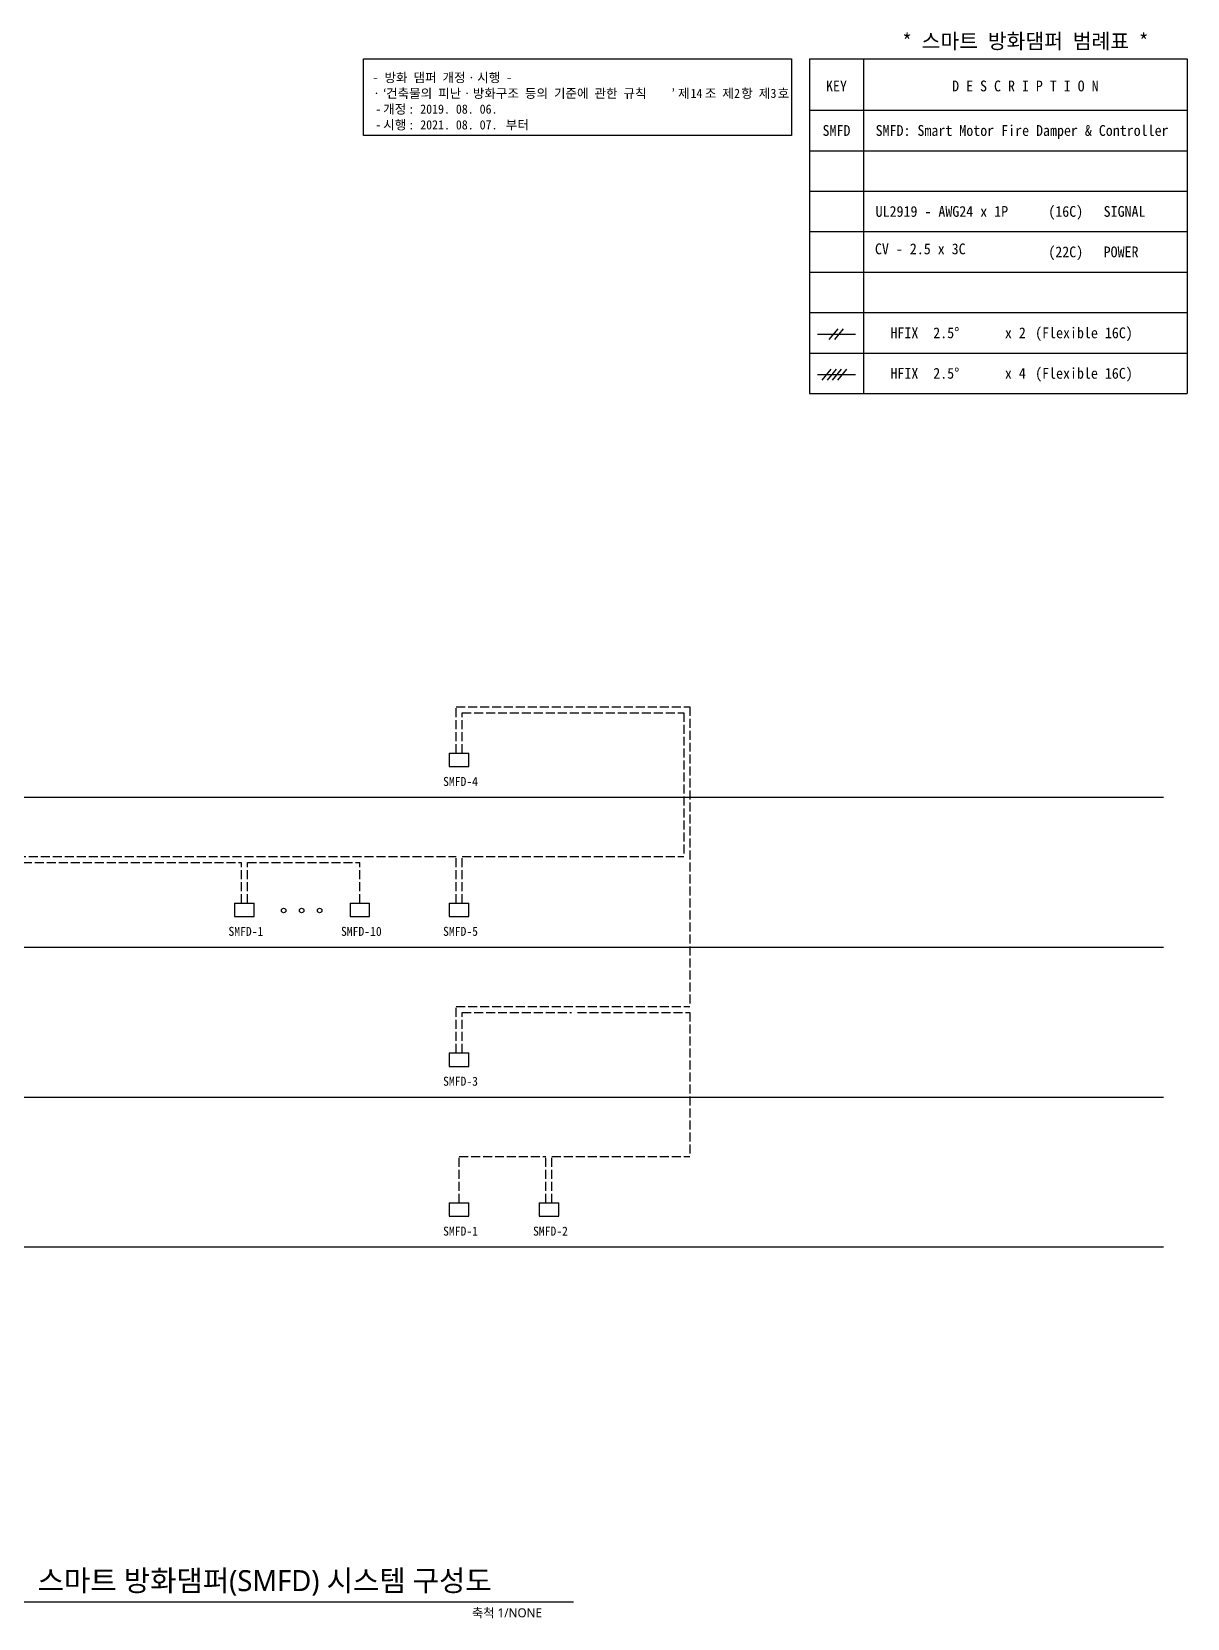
# Model space of a CAD drawing. Header units: millimetres. Extents: x 70 to 2494, y 28 to 562.
# Drawn here: x 339 to 725, y 33 to 562 of the extents above; entities that cross this region are included whole.
import ezdxf
from ezdxf.enums import TextEntityAlignment as Align

# ---------------------------------------------------------------- set-up
doc = ezdxf.new("R2010")
doc.units = ezdxf.units.MM
doc.linetypes.add('H2', pattern=[4, 3, -1])
for name, color, linetype in [('AA-MKXS', 3, 'Continuous'), ('ARCH', 9, 'Continuous'), ('ESC_SCH_TEXT', 7, 'Continuous'), ('TEXT', 2, 'Continuous')]:
    doc.layers.add(name, color=color, linetype=linetype)
doc.styles.add('TEXT', font='', dxfattribs={"height": 4})
doc.styles.add('스타일1', font='malgun.ttf')
doc.styles.add('일람표$1$전력제어', font='')
doc.styles.get('TEXT').set_extended_font_data('GulimChe')
doc.styles.get('일람표$1$전력제어').set_extended_font_data('GulimChe')

# ---------------------------------------------------------------- blocks, each defined once
blk = doc.blocks.new('범례-ControlCity-NX$0$IV12')
for p, q in [((-1.83, -1), (-0.17, 1)), ((-0.83, -1), (0.83, 1))]:
    blk.add_line(p, q)

msp = doc.modelspace()

# ---------------------------------------------------------------- linework, layer by layer
at = {"color": 143}
for p, q in [((598.85, 553.14), (724.85, 553.14)), ((724.85, 553.14), (724.85, 536.04))]:
    msp.add_line(p, q, dxfattribs=at)
for p, q in [((616.85, 553.14), (616.85, 536.04)), ((598.85, 536.04), (724.85, 536.04)), ((601.55, 461.34), (614.15, 461.34)), ((601.55, 447.84), (614.15, 447.84)), ((478.71, 321.58), (478.71, 317.08)), ((478.71, 321.58), (485.21, 321.58)), ((485.21, 317.08), (485.21, 321.58)), ((478.71, 317.08), (485.21, 317.08)), ((407.13, 271.58), (407.13, 267.08)), ((407.13, 271.58), (413.63, 271.58)), ((413.63, 267.08), (413.63, 271.58)), ((445.63, 271.58), (445.63, 267.08)), ((445.63, 271.58), (452.13, 271.58)), ((452.13, 267.08), (452.13, 271.58)), ((478.71, 271.58), (478.71, 267.08)), ((478.71, 271.58), (485.21, 271.58)), ((485.21, 267.08), (485.21, 271.58)), ((407.13, 267.08), (413.63, 267.08)), ((445.63, 267.08), (452.13, 267.08)), ((478.71, 267.08), (485.21, 267.08)), ((478.71, 221.58), (478.71, 217.08)), ((478.71, 221.58), (485.21, 221.58)), ((478.71, 217.08), (485.21, 217.08)), ((485.21, 217.08), (485.21, 221.58)), ((478.71, 171.58), (478.71, 167.08)), ((478.71, 171.58), (485.21, 171.58)), ((485.21, 167.08), (485.21, 171.58)), ((508.71, 171.58), (508.71, 167.08)), ((508.71, 171.58), (515.21, 171.58)), ((515.21, 167.08), (515.21, 171.58)), ((478.71, 167.08), (485.21, 167.08)), ((508.71, 167.08), (515.21, 167.08))]:
    msp.add_line(p, q)
at = {"color": 4, "linetype": 'H2'}
for p, q in [((480.96, 321.58), (480.96, 337.08)), ((480.96, 337.08), (558.96, 337.08)), ((482.96, 321.58), (482.96, 335.08)), ((482.96, 335.08), (556.96, 335.08)), ((556.96, 335.08), (556.96, 287.08)), ((558.96, 337.08), (558.96, 237.08)), ((186.46, 287.08), (480.96, 287.08)), ((480.96, 271.58), (480.96, 287.08)), ((482.96, 271.58), (482.96, 287.08)), ((482.96, 287.08), (556.96, 287.08)), ((188.46, 285.08), (409.38, 285.08)), ((409.38, 271.58), (409.38, 285.08)), ((411.38, 271.58), (411.38, 285.08)), ((411.38, 285.08), (448.88, 285.08)), ((448.88, 271.58), (448.88, 285.08)), ((480.96, 221.58), (480.96, 237.08)), ((480.96, 237.08), (558.96, 237.08)), ((482.96, 221.58), (482.96, 235.08)), ((482.96, 235.08), (519.46, 235.08)), ((521.46, 235.08), (558.96, 235.08)), ((558.96, 235.08), (558.96, 187.08)), ((481.96, 171.58), (481.96, 187.08)), ((481.96, 187.08), (510.96, 187.08)), ((510.96, 171.58), (510.96, 187.08)), ((512.96, 187.08), (558.96, 187.08)), ((512.96, 171.58), (512.96, 187.08))]:
    msp.add_line(p, q, dxfattribs=at)
at = {"color": 6}
msp.add_lwpolyline([(450.11, 553.14), (592.85, 553.14), (592.85, 527.58), (450.11, 527.58)], close=True, dxfattribs=at)
for centre in [(423.47, 269.1), (429.47, 269.1), (435.47, 269.1)]:
    msp.add_circle(centre, 0.75)
at = {"layer": 'AA-MKXS', "color": 7}
msp.add_line((307.83, 38.5), (520.15, 38.5), dxfattribs=at)
at = {"layer": 'ARCH', "color": 9}
for p, q in [((98.66, 306.87), (716.9, 306.87)), ((98.66, 256.87), (716.9, 256.87)), ((98.66, 206.87), (716.9, 206.87)), ((98.66, 156.87), (716.9, 156.87))]:
    msp.add_line(p, q, dxfattribs=at)
at = {"layer": 'ESC_SCH_TEXT', "color": 143}
for p, q in [((598.85, 553.14), (598.85, 536.04)), ((598.85, 536.04), (598.85, 441.54)), ((724.85, 536.04), (724.85, 441.54)), ((598.85, 441.54), (724.85, 441.54))]:
    msp.add_line(p, q, dxfattribs=at)
at = {"layer": 'ESC_SCH_TEXT', "color": 7}
msp.add_line((616.85, 536.04), (616.85, 441.54), dxfattribs=at)
at = {"layer": 'ESC_SCH_TEXT', "color": 8}
for p, q in [((598.85, 522.54), (724.85, 522.54)), ((598.85, 509.04), (724.85, 509.04)), ((598.85, 495.54), (724.85, 495.54)), ((598.85, 482.04), (724.85, 482.04)), ((598.85, 468.54), (724.85, 468.54)), ((598.85, 455.04), (724.85, 455.04))]:
    msp.add_line(p, q, dxfattribs=at)

# ---------------------------------------------------------------- block references
at = {"xscale": 1.8, "yscale": 1.8, "zscale": 1.8}
for p in [(608.75, 461.34), (606.35, 447.84), (609.8, 447.84)]:
    msp.add_blockref('범례-ControlCity-NX$0$IV12', p, dxfattribs=at)

# ---------------------------------------------------------------- texts
at = {"color": 6, "style": '일람표$1$전력제어'}
for s, height, p in [('- 방화 댐퍼 개정ㆍ시행 -', 3.0682, (453.12, 545.4)), ('ㆍ', 3.07, (452.47, 540.15)), ('‘', 3.07, (456.65, 540.15)), ('건축물의 피난ㆍ방화구조 등의 기준에 관한 규칙', 3.0682, (457.61, 540.15)), ('’ ', 3.068, (552.84, 540.15)), ('제', 3.07, (554.99, 540.15)), ('14', 3.068, (559.17, 540.15)), ('조 제', 3.068, (563.94, 540.15)), ('2', 3.07, (573.7, 540.15)), ('항 제', 3.068, (576.08, 540.15)), ('3', 3.07, (585.84, 540.15)), ('호', 3.07, (588.23, 540.15)), ('- ', 3.068, (454.06, 534.89)), ('개정', 3.068, (456.68, 534.89)), (': 2019. 08. 06.', 3.0682, (465.05, 534.89)), ('- ', 3.068, (454.06, 529.64)), ('시행', 3.068, (456.68, 529.64)), (': 2021. 08. 07.', 3.0682, (465.05, 529.64)), ('부터', 3.068, (497.57, 529.64))]:
    msp.add_text(s, height=height, dxfattribs=at).set_placement(p)
at = {"style": '일람표$1$전력제어'}
for s, p in [('SMFD-4', (482.46, 312.14)), ('SMFD-1', (410.88, 262.14)), ('SMFD-10', (449.38, 262.14)), ('SMFD-5', (482.46, 262.14)), ('SMFD-3', (482.46, 212.14)), ('SMFD-1', (482.46, 162.14)), ('SMFD-2', (512.46, 162.14))]:
    msp.add_text(s, height=3, dxfattribs=at).set_placement(p, align=Align.MIDDLE_CENTER)
at = {"layer": 'AA-MKXS', "linetype": 'Continuous', "style": '스타일1'}
msp.add_text('스마트 방화댐퍼(SMFD) 시스템 구성도', height=7, dxfattribs=at).set_placement((341.43, 42.05))
msp.add_text('축척 1/NONE', height=3, dxfattribs=at).set_placement((509.65, 34.82), align=Align.MIDDLE_RIGHT)
at = {"layer": 'TEXT', "style": 'TEXT'}
for s, height, p in [('* 스마트 방화댐퍼 범례표 *', 5, (670.85, 559.14)), ('KEY', 3.6, (607.85, 544.14)), ('D E S C R I P T I O N', 3.6, (670.85, 544.14)), ('SMFD', 3.6, (607.85, 529.29))]:
    msp.add_text(s, height=height, dxfattribs=at).set_placement(p, align=Align.MIDDLE)
for s, p in [('SMFD: Smart Motor Fire Damper & Controller', (620.9, 529.29)), ('UL2919 - AWG24 x 1P', (620.9, 502.29)), ('(16C)', (678.5, 502.29)), ('SIGNAL', (696.95, 502.29)), ('(22C)', (678.5, 488.79)), ('POWER', (696.95, 488.79)), ('HFIX', (625.85, 461.79)), ('2.5%%D', (640.12, 461.79)), ('x 2', (664.02, 461.79)), ('(Flexible 16C)', (674.1, 461.79)), ('HFIX', (625.85, 448.29)), ('2.5%%D', (640.12, 448.29)), ('x 4', (664.02, 448.29)), ('(Flexible 16C)', (674.1, 448.29))]:
    msp.add_text(s, height=3.6, dxfattribs=at).set_placement(p, align=Align.MIDDLE_LEFT)
msp.add_text('CV - 2.5 x 3C', height=3.6, dxfattribs=at).set_placement((620.68, 488))

doc.saveas('drawing.dxf')
